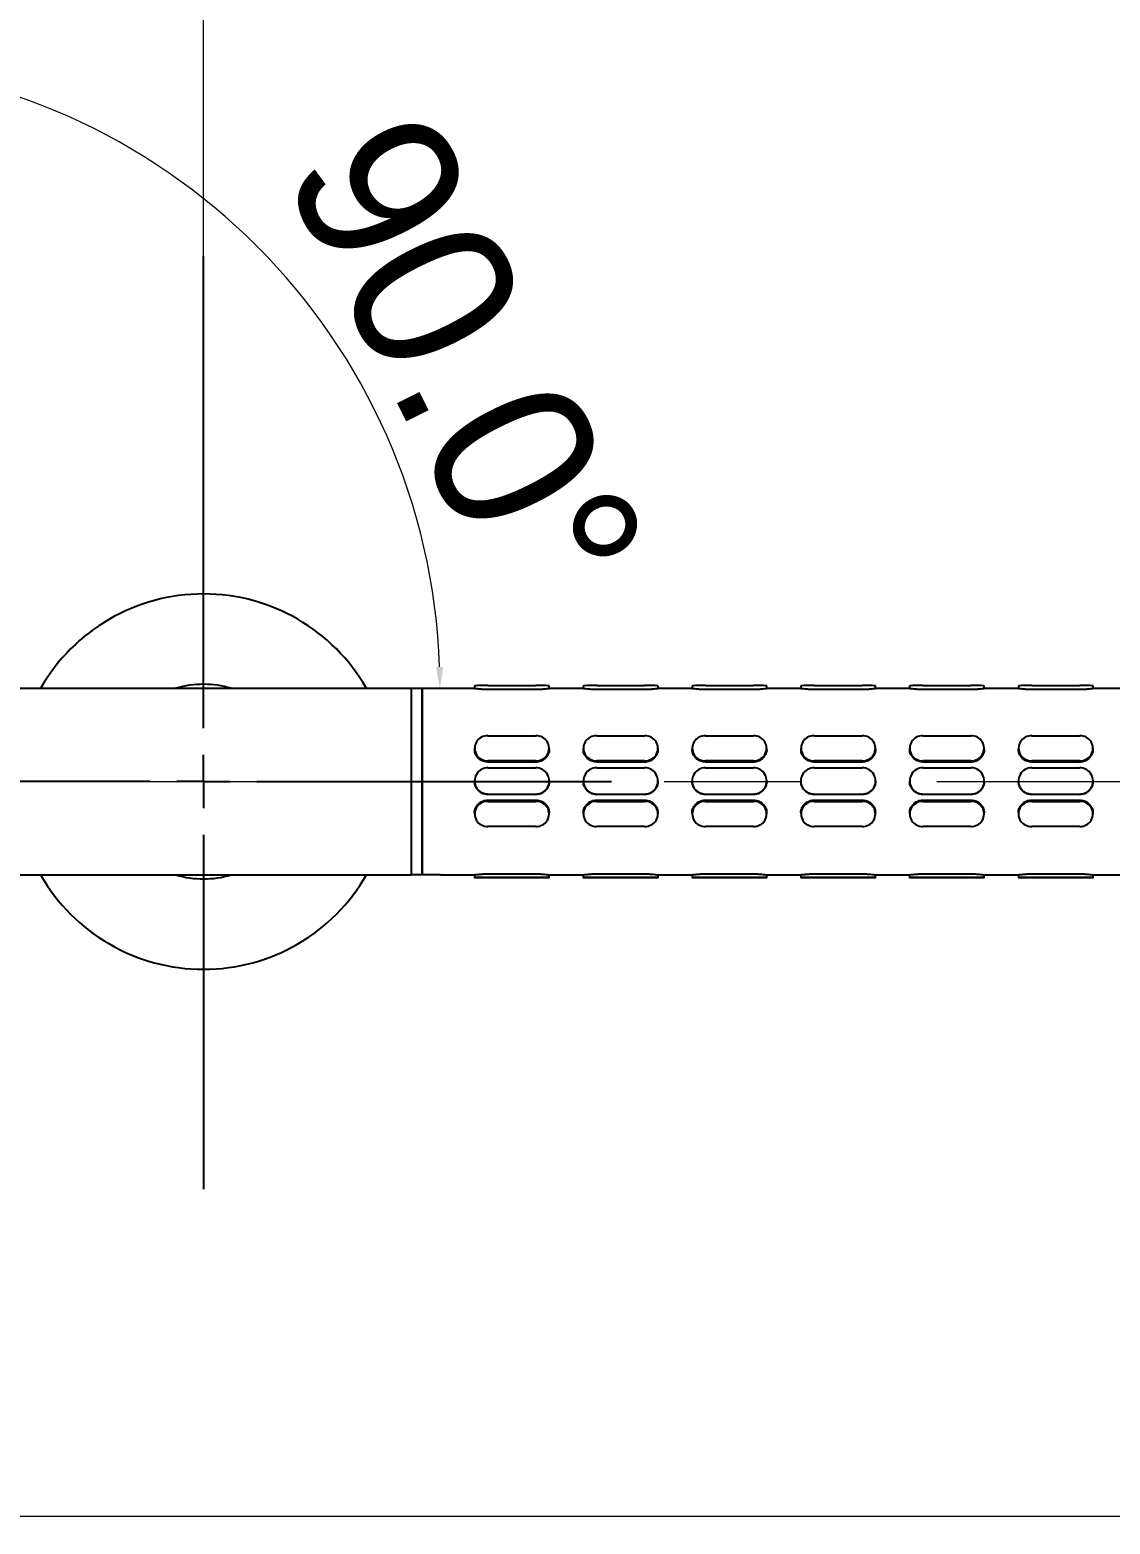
# Model space of a CAD drawing. Extents: x 0 to 3611, y 0 to 2646.
# Drawn here: x 396.4 to 597.8, y 898.7 to 1177.3 of the extents above; entities that cross this region are included whole.
import ezdxf

# ---------------------------------------------------------------- set-up
doc = ezdxf.new("R2010")
doc.units = 0
doc.header["$LTSCALE"] = 10
doc.header["$MEASUREMENT"] = 0
doc.header["$PDMODE"] = 3
doc.header["$PDSIZE"] = -10
doc.linetypes.add('CENTERX2', pattern=[20.32, 12.7, -2.54, 2.54, -2.54])
doc.layers.get('0').update_dxf_attribs({"linetype": 'CONTINUOUS'})
doc.layers.get('DEFPOINTS').update_dxf_attribs({"linetype": 'CONTINUOUS'})
doc.layers.add('10', color=7, linetype='CONTINUOUS')
doc.layers.add('中心线层', color=1, linetype='CENTERX2', lineweight=25)
doc.styles.add('Daelim Dimension', font='')
doc.styles.get('Daelim Dimension').set_extended_font_data('나눔고딕')
doc.dimstyles.new('DEFAULT', dxfattribs={"dimscale": 2, "dimtxt": 2, "dimasz": 2, "dimexe": 0, "dimexo": 2, "dimgap": 1, "dimtad": 1, "dimdec": 0, "dimzin": 9, "dimdsep": 46, "dimtxsty": 'Daelim Dimension', "dimcen": 0.5, "dimclrd": 5, "dimclre": 5, "dimclrt": 256, "dimadec": 1, "dimazin": 0, "dimtfac": 1, "dimtdec": 0, "dimtix": 1, "dimtmove": 0, "dimatfit": 3, "dimfxl": 1, "dimtolj": 1, "dimtzin": 1, "dimlwd": 9, "dimlwe": 9, "dimarcsym": 0})

# ---------------------------------------------------------------- blocks, each defined once
blk = doc.blocks.new('SW_CENTERMARKSYMBOL_0')
at = {"layer": '中心线层', "color": 0}
for p, q in [((0, 1.25), (0, 9.5625)), ((0, 0), (0, 0.625)), ((-1.25, 0), (-9.5625, 0)), ((0, 0), (-0.625, 0)), ((0, 0), (0, -0.625)), ((0, 0), (0.625, 0)), ((1.25, 0), (9.5625, 0)), ((0, -1.25), (0, -9.5625))]:
    blk.add_line(p, q, dxfattribs=at)
blk = doc.blocks.new('*D6')
at = {"color": 5, "lineweight": 9, "transparency": 16777216}
for p, q in [((428.79, 1059.25), (428.79, 1196.62)), ((432.79, 1196.62), (1034.79, 1196.62)), ((1038.79, 1058.5), (1038.79, 1196.62))]:
    blk.add_line(p, q, dxfattribs=at)
at = {"color": 5, "transparency": 16777216}
for points in [[(432.79, 1197.28), (432.79, 1195.95), (428.79, 1196.62)], [(1034.79, 1197.28), (1034.79, 1195.95), (1038.79, 1196.62)]]:
    blk.add_solid(points, dxfattribs=at)
at = {"layer": 'DEFPOINTS', "color": 0, "transparency": 16777216}
for p in [(1038.79, 1196.62), (428.79, 1055.25), (1038.79, 1054.5)]:
    blk.add_point(p, dxfattribs=at)
at = {"color": 7, "transparency": 16777216, "insert": (733.79, 1214.95), "char_height": 30, "attachment_point": 5, "style": 'Daelim Dimension'}
blk.add_mtext('\\A1;610', dxfattribs=at)
blk = doc.blocks.new('*D2')
at = {"color": 5, "lineweight": 9, "transparency": 16777216}
for p, q in [((338.79, 1056.59), (338.79, 900.12)), ((1038.79, 1033.02), (1038.79, 900.12)), ((342.79, 900.12), (1034.79, 900.12))]:
    blk.add_line(p, q, dxfattribs=at)
at = {"color": 5, "transparency": 16777216}
for points in [[(342.79, 900.79), (342.79, 899.45), (338.79, 900.12)], [(1034.79, 900.79), (1034.79, 899.45), (1038.79, 900.12)]]:
    blk.add_solid(points, dxfattribs=at)
at = {"layer": 'DEFPOINTS', "color": 0, "transparency": 16777216}
for p in [(338.79, 1060.59), (1038.79, 1037.02), (1038.79, 900.12)]:
    blk.add_point(p, dxfattribs=at)
at = {"color": 7, "transparency": 16777216, "insert": (688.79, 918.34), "char_height": 30, "attachment_point": 5, "style": 'Daelim Dimension'}
blk.add_mtext('\\A1;700', dxfattribs=at)
blk = doc.blocks.new('*D9')
at = {"color": 5, "lineweight": 9, "transparency": 16777216}
for p, q in [((356.19, 1143.95), (356.19, 1171.18)), ((398.44, 1054.5), (472.86, 1054.5))]:
    blk.add_line(p, q, dxfattribs=at)
blk.add_arc((356.19, 1054.5), 116.67, 1.9644, 88.0356, dxfattribs=at)
at = {"color": 5, "transparency": 16777216}
for points in [[(360.17, 1170.44), (360.2, 1171.77), (356.19, 1171.18)], [(473.46, 1058.51), (472.12, 1058.49), (472.86, 1054.5)]]:
    blk.add_solid(points, dxfattribs=at)
at = {"layer": 'DEFPOINTS', "color": 0, "transparency": 16777216}
for p in [(414.52, 1155.54), (356.19, 1139.95), (356.19, 1133.53), (363.64, 1054.5), (394.44, 1054.5)]:
    blk.add_point(p, dxfattribs=at)
at = {"color": 7, "transparency": 16777216, "insert": (477.53, 1115.42), "char_height": 30, "attachment_point": 5, "rotation": 296.6569, "style": 'Daelim Dimension'}
blk.add_mtext('\\A1;90.0°', dxfattribs=at)

msp = doc.modelspace()

# ---------------------------------------------------------------- linework, layer by layer
for p, q in [((428.79, 1113.13), (428.79, 1135.11)), ((472.91, 1054.5), (467.54, 1054.5)), ((472.93, 1019.72), (467.54, 1019.72))]:
    msp.add_line(p, q)
at = {"color": 7, "linetype": 'Continuous', "lineweight": 25}
for p, q in [((428.79, 1054.5), (390.03, 1054.5)), ((467.54, 1054.5), (428.79, 1054.5)), ((459.06, 1054.5), (452.64, 1054.5)), ((467.54, 1019.72), (467.54, 1054.5)), ((469.53, 1054.5), (469.53, 1019.72)), ((469.53, 1019.72), (469.53, 1054.5)), ((479.34, 1054.5), (472.91, 1054.5)), ((479.31, 1055), (479.31, 1054.5)), ((481.8, 1055.01), (490.74, 1055.01)), ((481.8, 1054.34), (490.74, 1054.34)), ((499.61, 1054.5), (493.19, 1054.5)), ((493.22, 1054.5), (493.22, 1055)), ((499.58, 1055), (499.58, 1054.5)), ((502.07, 1055.01), (511.01, 1055.01)), ((502.07, 1054.34), (511.01, 1054.34)), ((519.88, 1054.5), (513.46, 1054.5)), ((513.5, 1054.5), (513.5, 1055)), ((519.86, 1055), (519.86, 1054.5)), ((522.34, 1055.01), (531.28, 1055.01)), ((522.34, 1054.34), (531.28, 1054.34)), ((540.15, 1054.5), (533.73, 1054.5)), ((533.77, 1054.5), (533.77, 1055)), ((540.13, 1055), (540.13, 1054.5)), ((542.61, 1055.01), (551.56, 1055.01)), ((542.61, 1054.34), (551.56, 1054.34)), ((560.43, 1054.5), (554, 1054.5)), ((554.04, 1054.5), (554.04, 1055)), ((560.4, 1055), (560.4, 1054.5)), ((562.89, 1055.01), (571.83, 1055.01)), ((562.89, 1054.34), (571.83, 1054.34)), ((580.7, 1054.5), (574.28, 1054.5)), ((574.31, 1054.5), (574.31, 1055)), ((580.67, 1055), (580.67, 1054.5)), ((583.16, 1055.01), (592.1, 1055.01)), ((583.16, 1054.34), (592.1, 1054.34)), ((600.97, 1054.5), (594.55, 1054.5)), ((594.59, 1054.5), (594.59, 1055)), ((481.8, 1045.66), (490.74, 1045.66)), ((502.07, 1045.66), (511.01, 1045.66)), ((522.34, 1045.66), (531.28, 1045.66)), ((542.61, 1045.66), (551.56, 1045.66)), ((562.89, 1045.66), (571.83, 1045.66)), ((583.16, 1045.66), (592.1, 1045.66)), ((479.31, 1043.33), (479.31, 1043.15)), ((493.22, 1043.15), (493.22, 1043.33)), ((499.58, 1043.33), (499.58, 1043.15)), ((513.5, 1043.15), (513.5, 1043.33)), ((519.86, 1043.33), (519.86, 1043.15)), ((533.77, 1043.15), (533.77, 1043.33)), ((540.13, 1043.33), (540.13, 1043.15)), ((554.04, 1043.15), (554.04, 1043.33)), ((560.4, 1043.33), (560.4, 1043.15)), ((574.31, 1043.15), (574.31, 1043.33)), ((580.67, 1043.33), (580.67, 1043.15)), ((594.59, 1043.15), (594.59, 1043.33)), ((490.74, 1041), (481.8, 1041)), ((490.74, 1040.76), (481.8, 1040.76)), ((481.8, 1039.7), (490.74, 1039.7)), ((511.01, 1041), (502.07, 1041)), ((511.01, 1040.76), (502.07, 1040.76)), ((502.07, 1039.7), (511.01, 1039.7)), ((531.28, 1041), (522.34, 1041)), ((531.28, 1040.76), (522.34, 1040.76)), ((522.34, 1039.7), (531.28, 1039.7)), ((551.56, 1041), (542.61, 1041)), ((551.56, 1040.76), (542.61, 1040.76)), ((542.61, 1039.7), (551.56, 1039.7)), ((571.83, 1041), (562.89, 1041)), ((571.83, 1040.76), (562.89, 1040.76)), ((562.89, 1039.7), (571.83, 1039.7)), ((592.1, 1041), (583.16, 1041)), ((592.1, 1040.76), (583.16, 1040.76)), ((583.16, 1039.7), (592.1, 1039.7)), ((479.31, 1037.21), (479.31, 1037.21)), ((493.22, 1037.21), (493.22, 1037.21)), ((499.58, 1037.21), (499.58, 1037.21)), ((513.5, 1037.21), (513.5, 1037.21)), ((519.86, 1037.21), (519.86, 1037.21)), ((533.77, 1037.21), (533.77, 1037.21)), ((540.13, 1037.21), (540.13, 1037.21)), ((554.04, 1037.21), (554.04, 1037.21)), ((560.4, 1037.21), (560.4, 1037.21)), ((574.31, 1037.21), (574.31, 1037.21)), ((580.67, 1037.21), (580.67, 1037.21)), ((594.59, 1037.21), (594.59, 1037.21)), ((490.74, 1034.73), (481.8, 1034.73)), ((490.74, 1034.73), (481.8, 1034.73)), ((511.01, 1034.73), (502.07, 1034.73)), ((511.01, 1034.73), (502.07, 1034.73)), ((531.28, 1034.73), (522.34, 1034.73)), ((531.28, 1034.73), (522.34, 1034.73)), ((551.56, 1034.73), (542.61, 1034.73)), ((551.56, 1034.73), (542.61, 1034.73)), ((571.83, 1034.73), (562.89, 1034.73)), ((571.83, 1034.73), (562.89, 1034.73)), ((592.1, 1034.73), (583.16, 1034.73)), ((592.1, 1034.73), (583.16, 1034.73)), ((479.31, 1031.26), (479.31, 1031.09)), ((481.8, 1033.66), (490.74, 1033.66)), ((481.8, 1033.43), (490.74, 1033.43)), ((493.22, 1031.09), (493.22, 1031.26)), ((499.58, 1031.26), (499.58, 1031.09)), ((502.07, 1033.66), (511.01, 1033.66)), ((502.07, 1033.43), (511.01, 1033.43)), ((513.5, 1031.09), (513.5, 1031.26)), ((519.86, 1031.26), (519.86, 1031.09)), ((522.34, 1033.66), (531.28, 1033.66)), ((522.34, 1033.43), (531.28, 1033.43)), ((533.77, 1031.09), (533.77, 1031.26)), ((540.13, 1031.26), (540.13, 1031.09)), ((542.61, 1033.66), (551.56, 1033.66)), ((542.61, 1033.43), (551.56, 1033.43)), ((554.04, 1031.09), (554.04, 1031.26)), ((560.4, 1031.26), (560.4, 1031.09)), ((562.89, 1033.66), (571.83, 1033.66)), ((562.89, 1033.43), (571.83, 1033.43)), ((574.31, 1031.09), (574.31, 1031.26)), ((580.67, 1031.26), (580.67, 1031.09)), ((583.16, 1033.66), (592.1, 1033.66)), ((583.16, 1033.43), (592.1, 1033.43)), ((594.59, 1031.09), (594.59, 1031.26)), ((490.74, 1028.75), (481.8, 1028.75)), ((511.01, 1028.75), (502.07, 1028.75)), ((531.28, 1028.75), (522.34, 1028.75)), ((551.56, 1028.75), (542.61, 1028.75)), ((571.83, 1028.75), (562.89, 1028.75)), ((592.1, 1028.75), (583.16, 1028.75)), ((481.8, 1019.91), (490.74, 1019.91)), ((502.07, 1019.91), (511.01, 1019.91)), ((522.34, 1019.91), (531.28, 1019.91)), ((542.61, 1019.91), (551.56, 1019.91)), ((562.89, 1019.91), (571.83, 1019.91)), ((583.16, 1019.91), (592.1, 1019.91)), ((390.03, 1019.72), (428.79, 1019.72)), ((428.79, 1019.72), (467.54, 1019.72)), ((452.65, 1019.72), (459.07, 1019.72)), ((472.93, 1019.72), (479.35, 1019.72)), ((479.31, 1019.73), (479.31, 1019.22)), ((481.8, 1019.24), (490.74, 1019.24)), ((490.74, 1019.21), (481.8, 1019.21)), ((493.2, 1019.72), (499.62, 1019.72)), ((493.22, 1019.22), (493.22, 1019.73)), ((499.58, 1019.73), (499.58, 1019.22)), ((502.07, 1019.24), (511.01, 1019.24)), ((511.01, 1019.21), (502.07, 1019.21)), ((513.47, 1019.72), (519.89, 1019.72)), ((513.5, 1019.22), (513.5, 1019.73)), ((519.86, 1019.73), (519.86, 1019.22)), ((522.34, 1019.24), (531.28, 1019.24)), ((531.28, 1019.21), (522.34, 1019.21)), ((533.74, 1019.72), (540.16, 1019.72)), ((533.77, 1019.22), (533.77, 1019.73)), ((540.13, 1019.73), (540.13, 1019.22)), ((542.61, 1019.24), (551.56, 1019.24)), ((551.56, 1019.21), (542.61, 1019.21)), ((554.02, 1019.72), (560.44, 1019.72)), ((554.04, 1019.22), (554.04, 1019.73)), ((560.4, 1019.73), (560.4, 1019.22)), ((562.89, 1019.24), (571.83, 1019.24)), ((571.83, 1019.21), (562.89, 1019.21)), ((574.29, 1019.72), (580.71, 1019.72)), ((574.31, 1019.22), (574.31, 1019.73)), ((580.67, 1019.73), (580.67, 1019.22)), ((583.16, 1019.24), (592.1, 1019.24)), ((592.1, 1019.21), (583.16, 1019.21)), ((594.56, 1019.72), (600.98, 1019.72)), ((594.59, 1019.22), (594.59, 1019.73))]:
    msp.add_line(p, q, dxfattribs=at)
at = {"color": 7, "linetype": 'Continuous', "lineweight": 25, "flags": 128}
for points in [[(481.8, 1019.21), (480.84, 1019.21), (480.04, 1019.21), (479.5, 1019.22), (479.31, 1019.22), (479.5, 1019.23), (480.04, 1019.23), (480.84, 1019.24), (481.8, 1019.24)], [(490.74, 1019.24), (491.69, 1019.24), (492.5, 1019.23), (493.03, 1019.23), (493.22, 1019.22), (493.03, 1019.22), (492.5, 1019.21), (491.69, 1019.21), (490.74, 1019.21)], [(502.07, 1019.21), (501.12, 1019.21), (500.31, 1019.21), (499.77, 1019.22), (499.58, 1019.22), (499.77, 1019.23), (500.31, 1019.23), (501.12, 1019.24), (502.07, 1019.24)], [(511.01, 1019.24), (511.96, 1019.24), (512.77, 1019.23), (513.31, 1019.23), (513.5, 1019.22), (513.31, 1019.22), (512.77, 1019.21), (511.96, 1019.21), (511.01, 1019.21)], [(522.34, 1019.21), (521.39, 1019.21), (520.58, 1019.21), (520.04, 1019.22), (519.86, 1019.22), (520.04, 1019.23), (520.58, 1019.23), (521.39, 1019.24), (522.34, 1019.24)], [(531.28, 1019.24), (532.23, 1019.24), (533.04, 1019.23), (533.58, 1019.23), (533.77, 1019.22), (533.58, 1019.22), (533.04, 1019.21), (532.23, 1019.21), (531.28, 1019.21)], [(542.61, 1019.21), (541.66, 1019.21), (540.86, 1019.21), (540.32, 1019.22), (540.13, 1019.22), (540.32, 1019.23), (540.86, 1019.23), (541.66, 1019.24), (542.61, 1019.24)], [(551.56, 1019.24), (552.51, 1019.24), (553.31, 1019.23), (553.85, 1019.23), (554.04, 1019.22), (553.85, 1019.22), (553.31, 1019.21), (552.51, 1019.21), (551.56, 1019.21)], [(562.89, 1019.21), (561.93, 1019.21), (561.13, 1019.21), (560.59, 1019.22), (560.4, 1019.22), (560.59, 1019.23), (561.13, 1019.23), (561.93, 1019.24), (562.89, 1019.24)], [(571.83, 1019.24), (572.78, 1019.24), (573.59, 1019.23), (574.12, 1019.23), (574.31, 1019.22), (574.12, 1019.22), (573.59, 1019.21), (572.78, 1019.21), (571.83, 1019.21)], [(583.16, 1019.21), (582.21, 1019.21), (581.4, 1019.21), (580.86, 1019.22), (580.67, 1019.22), (580.86, 1019.23), (581.4, 1019.23), (582.21, 1019.24), (583.16, 1019.24)], [(592.1, 1019.24), (593.05, 1019.24), (593.86, 1019.23), (594.4, 1019.23), (594.59, 1019.22), (594.4, 1019.22), (593.86, 1019.21), (593.05, 1019.21), (592.1, 1019.21)]]:
    msp.add_lwpolyline(points, dxfattribs=at)
for start, end in [(29.7933, 150.2067), (209.7933, 330.2067)]:
    msp.add_arc((428.79, 1037.11), 35, start, end)
at = {"color": 7, "linetype": 'Continuous', "lineweight": 25}
for centre, radius, start, end in [((428.79, 1037.11), 18.14, 73.5169, 106.4831), ((481.17, 946.69), 108.32, 89.6715, 90.9856), ((491.36, 946.69), 108.32, 89.0144, 90.3285), ((501.45, 946.69), 108.32, 89.6715, 90.9856), ((511.63, 946.69), 108.32, 89.0144, 90.3285), ((521.72, 946.69), 108.32, 89.6715, 90.9856), ((531.9, 946.69), 108.32, 89.0144, 90.3285), ((541.99, 946.69), 108.32, 89.6715, 90.9856), ((552.18, 946.69), 108.32, 89.0144, 90.3285), ((562.26, 946.69), 108.32, 89.6715, 90.9856), ((572.45, 946.69), 108.32, 89.0144, 90.3285), ((582.54, 946.69), 108.32, 89.6715, 90.9856), ((592.72, 946.69), 108.32, 89.0144, 90.3285), ((481.67, 1043.33), 2.33, 87.0356, 272.9644), ((490.86, 1043.33), 2.33, 267.0355, 92.9645), ((501.95, 1043.33), 2.33, 87.0355, 272.9645), ((511.13, 1043.33), 2.33, 267.0354, 92.9646), ((522.22, 1043.33), 2.33, 87.0355, 272.9645), ((531.4, 1043.33), 2.33, 267.0357, 92.9643), ((542.49, 1043.33), 2.33, 87.0354, 272.9646), ((551.68, 1043.33), 2.33, 267.0354, 92.9646), ((562.76, 1043.33), 2.33, 87.0357, 272.9643), ((571.95, 1043.33), 2.33, 267.0355, 92.9645), ((583.04, 1043.33), 2.33, 87.0355, 272.9645), ((592.22, 1043.33), 2.33, 267.0355, 92.9645), ((481.8, 1037.21), 2.48, 89.9993, 270.0007), ((490.74, 1037.21), 2.48, 269.9992, 90.0008), ((502.07, 1037.21), 2.48, 89.9992, 270.0008), ((511.01, 1037.21), 2.48, 269.9991, 90.0009), ((522.34, 1037.21), 2.48, 89.9992, 270.0008), ((531.28, 1037.21), 2.48, 269.9995, 90.0005), ((542.61, 1037.21), 2.48, 89.9991, 270.0009), ((551.56, 1037.21), 2.48, 269.9991, 90.0009), ((562.89, 1037.21), 2.48, 89.9995, 270.0005), ((571.83, 1037.21), 2.48, 269.9992, 90.0008), ((583.16, 1037.21), 2.48, 89.9992, 270.0008), ((592.1, 1037.21), 2.48, 269.9992, 90.0008), ((481.68, 1031.09), 2.34, 87.2279, 272.7721), ((490.85, 1031.09), 2.34, 267.2278, 92.7722), ((501.95, 1031.09), 2.34, 87.2278, 272.7722), ((511.12, 1031.09), 2.34, 267.2277, 92.7723), ((522.23, 1031.09), 2.34, 87.2278, 272.7722), ((531.4, 1031.09), 2.34, 267.2281, 92.7719), ((542.5, 1031.09), 2.34, 87.2277, 272.7723), ((551.67, 1031.09), 2.34, 267.2277, 92.7723), ((562.77, 1031.09), 2.34, 87.2281, 272.7719), ((571.94, 1031.09), 2.34, 267.2278, 92.7722), ((583.04, 1031.09), 2.34, 87.2278, 272.7722), ((592.21, 1031.09), 2.34, 267.2278, 92.7722), ((428.79, 1037.11), 18.14, 253.5169, 286.4831)]:
    msp.add_arc(centre, radius, start, end, dxfattribs=at)
for points, knots in [([(479.34, 1054.5), (479.33, 1054.5), (479.3, 1054.51), (479.53, 1054.48), (479.99, 1054.42), (480.69, 1054.37), (481.33, 1054.34), (481.7, 1054.34), (481.8, 1054.34)], [0, 0, 0, 0, 0.0464374, 0.26439, 0.483113, 0.7037812, 0.9245739, 1, 1, 1, 1]), ([(490.74, 1054.34), (491.02, 1054.34), (491.57, 1054.35), (492.31, 1054.4), (492.87, 1054.46), (493.18, 1054.5), (493.19, 1054.5), (493.19, 1054.5)], [0, 0, 0, 0, 0.218969, 0.437885, 0.65821, 0.879474, 1, 1, 1, 1]), ([(499.61, 1054.5), (499.6, 1054.5), (499.58, 1054.51), (499.8, 1054.48), (500.27, 1054.42), (500.96, 1054.37), (501.6, 1054.34), (501.97, 1054.34), (502.07, 1054.34)], [0, 0, 0, 0, 0.0464373, 0.2643897, 0.4831135, 0.7037814, 0.924572, 1, 1, 1, 1]), ([(511.01, 1054.34), (511.29, 1054.34), (511.84, 1054.35), (512.59, 1054.4), (513.14, 1054.46), (513.46, 1054.5), (513.46, 1054.5), (513.46, 1054.5)], [0, 0, 0, 0, 0.218971, 0.437886, 0.658209, 0.879474, 1, 1, 1, 1]), ([(519.88, 1054.5), (519.88, 1054.5), (519.85, 1054.51), (520.07, 1054.48), (520.54, 1054.42), (521.23, 1054.37), (521.87, 1054.34), (522.24, 1054.34), (522.34, 1054.34)], [0, 0, 0, 0, 0.046437, 0.264389, 0.483112, 0.703781, 0.924572, 1, 1, 1, 1]), ([(531.28, 1054.34), (531.56, 1054.34), (532.12, 1054.35), (532.86, 1054.4), (533.42, 1054.46), (533.73, 1054.5), (533.73, 1054.5), (533.73, 1054.5)], [0, 0, 0, 0, 0.218968, 0.437885, 0.658208, 0.879474, 1, 1, 1, 1]), ([(540.15, 1054.5), (540.15, 1054.5), (540.12, 1054.51), (540.34, 1054.48), (540.81, 1054.42), (541.5, 1054.37), (542.14, 1054.34), (542.52, 1054.34), (542.61, 1054.34)], [0, 0, 0, 0, 0.046437, 0.26439, 0.483112, 0.703782, 0.924572, 1, 1, 1, 1]), ([(551.56, 1054.34), (551.83, 1054.34), (552.39, 1054.35), (553.13, 1054.4), (553.69, 1054.46), (554, 1054.5), (554, 1054.5), (554, 1054.5)], [0, 0, 0, 0, 0.218971, 0.437885, 0.65821, 0.879474, 1, 1, 1, 1]), ([(560.43, 1054.5), (560.42, 1054.5), (560.39, 1054.51), (560.62, 1054.48), (561.08, 1054.42), (561.78, 1054.37), (562.42, 1054.34), (562.79, 1054.34), (562.89, 1054.34)], [0, 0, 0, 0, 0.0464375, 0.264391, 0.4831141, 0.7037809, 0.9245757, 1, 1, 1, 1]), ([(571.83, 1054.34), (572.11, 1054.34), (572.66, 1054.35), (573.4, 1054.4), (573.96, 1054.46), (574.27, 1054.5), (574.28, 1054.5), (574.28, 1054.5)], [0, 0, 0, 0, 0.218971, 0.437885, 0.65821, 0.879474, 1, 1, 1, 1]), ([(580.7, 1054.5), (580.69, 1054.5), (580.67, 1054.51), (580.89, 1054.48), (581.36, 1054.42), (582.05, 1054.37), (582.69, 1054.34), (583.06, 1054.34), (583.16, 1054.34)], [0, 0, 0, 0, 0.046437, 0.264389, 0.483115, 0.703781, 0.924572, 1, 1, 1, 1]), ([(592.1, 1054.34), (592.38, 1054.34), (592.93, 1054.35), (593.68, 1054.4), (594.23, 1054.46), (594.55, 1054.5), (594.55, 1054.5), (594.55, 1054.5)], [0, 0, 0, 0, 0.218971, 0.437885, 0.65821, 0.879474, 1, 1, 1, 1]), ([(481.8, 1040.76), (481.52, 1040.79), (480.96, 1040.84), (480.22, 1041.26), (479.66, 1041.87), (479.34, 1042.54), (479.34, 1042.98), (479.34, 1043.15)], [0, 0, 0, 0, 0.213248, 0.426444, 0.641012, 0.856495, 1, 1, 1, 1]), ([(493.19, 1043.15), (493.2, 1043.06), (493.24, 1042.72), (493.01, 1042.12), (492.54, 1041.45), (491.85, 1040.97), (491.21, 1040.78), (490.83, 1040.76), (490.74, 1040.76)], [0, 0, 0, 0, 0.070496, 0.28295, 0.496154, 0.711255, 0.926477, 1, 1, 1, 1]), ([(502.07, 1040.76), (501.79, 1040.79), (501.23, 1040.84), (500.49, 1041.26), (499.93, 1041.87), (499.61, 1042.54), (499.61, 1042.98), (499.61, 1043.15)], [0, 0, 0, 0, 0.213248, 0.426444, 0.641012, 0.856495, 1, 1, 1, 1]), ([(513.46, 1043.15), (513.47, 1043.06), (513.51, 1042.72), (513.28, 1042.12), (512.81, 1041.45), (512.12, 1040.97), (511.48, 1040.78), (511.11, 1040.76), (511.01, 1040.76)], [0, 0, 0, 0, 0.070496, 0.282949, 0.496153, 0.711254, 0.926475, 1, 1, 1, 1]), ([(522.34, 1040.76), (522.06, 1040.79), (521.51, 1040.84), (520.76, 1041.26), (520.21, 1041.87), (519.89, 1042.54), (519.89, 1042.98), (519.89, 1043.15)], [0, 0, 0, 0, 0.21325, 0.426444, 0.641012, 0.856495, 1, 1, 1, 1]), ([(533.74, 1043.15), (533.75, 1043.06), (533.78, 1042.72), (533.56, 1042.12), (533.09, 1041.45), (532.39, 1040.97), (531.75, 1040.78), (531.38, 1040.76), (531.28, 1040.76)], [0, 0, 0, 0, 0.070496, 0.282951, 0.496155, 0.711255, 0.926479, 1, 1, 1, 1]), ([(542.61, 1040.76), (542.33, 1040.79), (541.78, 1040.84), (541.04, 1041.26), (540.48, 1041.87), (540.16, 1042.54), (540.16, 1042.98), (540.16, 1043.15)], [0, 0, 0, 0, 0.21325, 0.426444, 0.641012, 0.856495, 1, 1, 1, 1]), ([(554.01, 1043.15), (554.02, 1043.06), (554.05, 1042.72), (553.83, 1042.12), (553.36, 1041.45), (552.67, 1040.97), (552.03, 1040.78), (551.65, 1040.76), (551.56, 1040.76)], [0, 0, 0, 0, 0.070496, 0.28295, 0.496154, 0.711252, 0.926475, 1, 1, 1, 1]), ([(562.89, 1040.76), (562.61, 1040.79), (562.05, 1040.84), (561.31, 1041.26), (560.75, 1041.87), (560.43, 1042.54), (560.43, 1042.98), (560.43, 1043.15)], [0, 0, 0, 0, 0.213246, 0.426444, 0.64101, 0.856495, 1, 1, 1, 1]), ([(574.28, 1043.15), (574.29, 1043.06), (574.33, 1042.72), (574.1, 1042.12), (573.63, 1041.45), (572.94, 1040.97), (572.3, 1040.78), (571.92, 1040.76), (571.83, 1040.76)], [0, 0, 0, 0, 0.070496, 0.282949, 0.496153, 0.711255, 0.926475, 1, 1, 1, 1]), ([(583.16, 1040.76), (582.88, 1040.79), (582.32, 1040.84), (581.58, 1041.26), (581.02, 1041.87), (580.7, 1042.54), (580.7, 1042.98), (580.7, 1043.15)], [0, 0, 0, 0, 0.213246, 0.426444, 0.641012, 0.856495, 1, 1, 1, 1]), ([(594.55, 1043.15), (594.56, 1043.06), (594.6, 1042.72), (594.37, 1042.12), (593.9, 1041.45), (593.21, 1040.97), (592.57, 1040.78), (592.2, 1040.76), (592.1, 1040.76)], [0, 0, 0, 0, 0.070496, 0.282949, 0.496153, 0.711255, 0.926475, 1, 1, 1, 1]), ([(481.8, 1034.73), (481.52, 1034.75), (480.96, 1034.81), (480.22, 1035.23), (479.66, 1035.86), (479.34, 1036.56), (479.34, 1037.03), (479.34, 1037.21)], [0, 0, 0, 0, 0.213248, 0.426444, 0.641012, 0.856495, 1, 1, 1, 1]), ([(493.19, 1037.21), (493.2, 1037.12), (493.24, 1036.75), (493.01, 1036.12), (492.54, 1035.43), (491.85, 1034.94), (491.21, 1034.74), (490.83, 1034.73), (490.74, 1034.73)], [0, 0, 0, 0, 0.070497, 0.28295, 0.496154, 0.711255, 0.926477, 1, 1, 1, 1]), ([(502.07, 1034.73), (501.79, 1034.75), (501.23, 1034.81), (500.49, 1035.23), (499.93, 1035.86), (499.61, 1036.56), (499.61, 1037.03), (499.61, 1037.21)], [0, 0, 0, 0, 0.213248, 0.426444, 0.641012, 0.856495, 1, 1, 1, 1]), ([(513.46, 1037.21), (513.47, 1037.12), (513.51, 1036.75), (513.28, 1036.12), (512.81, 1035.43), (512.12, 1034.94), (511.48, 1034.74), (511.11, 1034.73), (511.01, 1034.73)], [0, 0, 0, 0, 0.070497, 0.28295, 0.496153, 0.711253, 0.926475, 1, 1, 1, 1]), ([(522.34, 1034.73), (522.06, 1034.75), (521.51, 1034.81), (520.76, 1035.23), (520.21, 1035.86), (519.89, 1036.56), (519.89, 1037.03), (519.89, 1037.21)], [0, 0, 0, 0, 0.21325, 0.426444, 0.641012, 0.856495, 1, 1, 1, 1]), ([(533.74, 1037.21), (533.75, 1037.12), (533.78, 1036.75), (533.56, 1036.12), (533.09, 1035.43), (532.39, 1034.94), (531.75, 1034.74), (531.38, 1034.73), (531.28, 1034.73)], [0, 0, 0, 0, 0.070497, 0.282951, 0.496155, 0.711255, 0.926479, 1, 1, 1, 1]), ([(542.61, 1034.73), (542.33, 1034.75), (541.78, 1034.81), (541.04, 1035.23), (540.48, 1035.86), (540.16, 1036.56), (540.16, 1037.03), (540.16, 1037.21)], [0, 0, 0, 0, 0.21325, 0.426444, 0.641012, 0.856495, 1, 1, 1, 1]), ([(554.01, 1037.21), (554.02, 1037.12), (554.05, 1036.75), (553.83, 1036.12), (553.36, 1035.43), (552.67, 1034.94), (552.03, 1034.74), (551.65, 1034.73), (551.56, 1034.73)], [0, 0, 0, 0, 0.070497, 0.28295, 0.496154, 0.711252, 0.926475, 1, 1, 1, 1]), ([(562.89, 1034.73), (562.61, 1034.75), (562.05, 1034.81), (561.31, 1035.23), (560.75, 1035.86), (560.43, 1036.56), (560.43, 1037.03), (560.43, 1037.21)], [0, 0, 0, 0, 0.213246, 0.426444, 0.64101, 0.856495, 1, 1, 1, 1]), ([(574.28, 1037.21), (574.29, 1037.12), (574.33, 1036.75), (574.1, 1036.12), (573.63, 1035.43), (572.94, 1034.94), (572.3, 1034.74), (571.92, 1034.73), (571.83, 1034.73)], [0, 0, 0, 0, 0.070497, 0.282949, 0.496153, 0.711255, 0.926475, 1, 1, 1, 1]), ([(583.16, 1034.73), (582.88, 1034.75), (582.32, 1034.81), (581.58, 1035.23), (581.02, 1035.86), (580.7, 1036.56), (580.7, 1037.03), (580.7, 1037.21)], [0, 0, 0, 0, 0.213246, 0.426443, 0.641012, 0.856495, 1, 1, 1, 1]), ([(594.55, 1037.21), (594.56, 1037.12), (594.6, 1036.75), (594.37, 1036.12), (593.9, 1035.43), (593.21, 1034.94), (592.57, 1034.74), (592.2, 1034.73), (592.1, 1034.73)], [0, 0, 0, 0, 0.070497, 0.282949, 0.496153, 0.711255, 0.926475, 1, 1, 1, 1]), ([(479.34, 1031.26), (479.33, 1031.35), (479.3, 1031.69), (479.52, 1032.29), (479.99, 1032.96), (480.69, 1033.45), (481.33, 1033.64), (481.7, 1033.65), (481.8, 1033.66)], [0, 0, 0, 0, 0.070496, 0.28295, 0.496155, 0.711255, 0.926477, 1, 1, 1, 1]), ([(490.74, 1033.66), (491.02, 1033.63), (491.57, 1033.58), (492.31, 1033.16), (492.87, 1032.55), (493.19, 1031.88), (493.19, 1031.43), (493.19, 1031.26)], [0, 0, 0, 0, 0.213248, 0.426444, 0.641012, 0.856494, 1, 1, 1, 1]), ([(499.61, 1031.26), (499.61, 1031.35), (499.57, 1031.69), (499.8, 1032.29), (500.27, 1032.96), (500.96, 1033.45), (501.6, 1033.64), (501.97, 1033.65), (502.07, 1033.66)], [0, 0, 0, 0, 0.070496, 0.282949, 0.496155, 0.711255, 0.926475, 1, 1, 1, 1]), ([(511.01, 1033.66), (511.29, 1033.63), (511.84, 1033.58), (512.59, 1033.16), (513.14, 1032.55), (513.46, 1031.88), (513.46, 1031.43), (513.46, 1031.26)], [0, 0, 0, 0, 0.2132495, 0.4264449, 0.6410118, 0.8564944, 1, 1, 1, 1]), ([(519.89, 1031.26), (519.88, 1031.35), (519.84, 1031.69), (520.07, 1032.29), (520.54, 1032.96), (521.23, 1033.45), (521.87, 1033.64), (522.24, 1033.65), (522.34, 1033.66)], [0, 0, 0, 0, 0.070496, 0.282949, 0.496153, 0.711255, 0.926475, 1, 1, 1, 1]), ([(531.28, 1033.66), (531.56, 1033.63), (532.12, 1033.58), (532.86, 1033.16), (533.42, 1032.55), (533.74, 1031.88), (533.74, 1031.43), (533.74, 1031.26)], [0, 0, 0, 0, 0.213246, 0.426444, 0.64101, 0.856494, 1, 1, 1, 1]), ([(540.16, 1031.26), (540.15, 1031.35), (540.12, 1031.69), (540.34, 1032.29), (540.81, 1032.96), (541.5, 1033.45), (542.14, 1033.64), (542.52, 1033.65), (542.61, 1033.66)], [0, 0, 0, 0, 0.070496, 0.28295, 0.496154, 0.711256, 0.926475, 1, 1, 1, 1]), ([(551.56, 1033.66), (551.83, 1033.63), (552.39, 1033.58), (553.13, 1033.16), (553.69, 1032.55), (554.01, 1031.88), (554.01, 1031.43), (554.01, 1031.26)], [0, 0, 0, 0, 0.21325, 0.426444, 0.641012, 0.856494, 1, 1, 1, 1]), ([(560.43, 1031.26), (560.42, 1031.35), (560.39, 1031.69), (560.61, 1032.29), (561.08, 1032.96), (561.78, 1033.45), (562.42, 1033.64), (562.79, 1033.65), (562.89, 1033.66)], [0, 0, 0, 0, 0.070496, 0.28295, 0.496156, 0.711255, 0.926479, 1, 1, 1, 1]), ([(571.83, 1033.66), (572.11, 1033.63), (572.66, 1033.58), (573.4, 1033.16), (573.96, 1032.55), (574.28, 1031.88), (574.28, 1031.43), (574.28, 1031.26)], [0, 0, 0, 0, 0.21325, 0.426444, 0.641012, 0.856494, 1, 1, 1, 1]), ([(580.7, 1031.26), (580.7, 1031.35), (580.66, 1031.69), (580.89, 1032.29), (581.36, 1032.96), (582.05, 1033.45), (582.69, 1033.64), (583.06, 1033.65), (583.16, 1033.66)], [0, 0, 0, 0, 0.070496, 0.282949, 0.496156, 0.711255, 0.926475, 1, 1, 1, 1]), ([(592.1, 1033.66), (592.38, 1033.63), (592.93, 1033.58), (593.68, 1033.16), (594.23, 1032.55), (594.55, 1031.88), (594.55, 1031.43), (594.55, 1031.26)], [0, 0, 0, 0, 0.21325, 0.426444, 0.641012, 0.856494, 1, 1, 1, 1]), ([(479.35, 1019.73), (479.33, 1019.72), (479.29, 1019.72), (479.52, 1019.76), (479.99, 1019.82), (480.69, 1019.88), (481.33, 1019.91), (481.7, 1019.91), (481.8, 1019.91)], [0, 0, 0, 0, 0.094164, 0.301208, 0.508983, 0.718607, 0.928349, 1, 1, 1, 1]), ([(490.74, 1019.91), (491.02, 1019.91), (491.57, 1019.9), (492.31, 1019.84), (492.87, 1019.78), (493.2, 1019.73), (493.2, 1019.73), (493.2, 1019.72)], [0, 0, 0, 0, 0.208, 0.415949, 0.625236, 0.835416, 1, 1, 1, 1]), ([(499.62, 1019.73), (499.61, 1019.72), (499.57, 1019.72), (499.79, 1019.76), (500.27, 1019.82), (500.96, 1019.88), (501.6, 1019.91), (501.97, 1019.91), (502.07, 1019.91)], [0, 0, 0, 0, 0.094163, 0.301207, 0.508984, 0.718607, 0.928347, 1, 1, 1, 1]), ([(511.01, 1019.91), (511.29, 1019.91), (511.84, 1019.9), (512.59, 1019.84), (513.15, 1019.78), (513.47, 1019.73), (513.47, 1019.73), (513.47, 1019.72)], [0, 0, 0, 0, 0.208001, 0.41595, 0.625236, 0.835417, 1, 1, 1, 1]), ([(519.89, 1019.73), (519.88, 1019.72), (519.84, 1019.72), (520.07, 1019.76), (520.54, 1019.82), (521.23, 1019.88), (521.87, 1019.91), (522.24, 1019.91), (522.34, 1019.91)], [0, 0, 0, 0, 0.094163, 0.301207, 0.508982, 0.718607, 0.928347, 1, 1, 1, 1]), ([(531.28, 1019.91), (531.56, 1019.91), (532.12, 1019.9), (532.86, 1019.84), (533.42, 1019.78), (533.75, 1019.73), (533.74, 1019.73), (533.74, 1019.72)], [0, 0, 0, 0, 0.207998, 0.415949, 0.625235, 0.835416, 1, 1, 1, 1]), ([(540.16, 1019.73), (540.15, 1019.72), (540.11, 1019.72), (540.34, 1019.76), (540.81, 1019.82), (541.5, 1019.88), (542.14, 1019.91), (542.52, 1019.91), (542.61, 1019.91)], [0, 0, 0, 0, 0.094163, 0.301208, 0.508983, 0.718608, 0.928347, 1, 1, 1, 1]), ([(551.56, 1019.91), (551.83, 1019.91), (552.39, 1019.9), (553.13, 1019.84), (553.69, 1019.78), (554.02, 1019.73), (554.02, 1019.73), (554.02, 1019.72)], [0, 0, 0, 0, 0.208002, 0.415949, 0.625236, 0.835416, 1, 1, 1, 1]), ([(560.44, 1019.73), (560.42, 1019.72), (560.38, 1019.72), (560.61, 1019.76), (561.08, 1019.82), (561.78, 1019.88), (562.42, 1019.91), (562.79, 1019.91), (562.89, 1019.91)], [0, 0, 0, 0, 0.094164, 0.301208, 0.508984, 0.718607, 0.928351, 1, 1, 1, 1]), ([(571.83, 1019.91), (572.11, 1019.91), (572.66, 1019.9), (573.4, 1019.84), (573.96, 1019.78), (574.29, 1019.73), (574.29, 1019.73), (574.29, 1019.72)], [0, 0, 0, 0, 0.208002, 0.415949, 0.625236, 0.835416, 1, 1, 1, 1]), ([(580.71, 1019.73), (580.7, 1019.72), (580.66, 1019.72), (580.88, 1019.76), (581.36, 1019.82), (582.05, 1019.88), (582.69, 1019.91), (583.06, 1019.91), (583.16, 1019.91)], [0, 0, 0, 0, 0.094163, 0.301207, 0.508985, 0.718607, 0.928347, 1, 1, 1, 1]), ([(592.1, 1019.91), (592.38, 1019.91), (592.93, 1019.9), (593.68, 1019.84), (594.24, 1019.78), (594.56, 1019.73), (594.56, 1019.73), (594.56, 1019.72)], [0, 0, 0, 0, 0.208002, 0.415949, 0.625236, 0.835416, 1, 1, 1, 1])]:
    msp.add_open_spline(points, degree=3, knots=knots, dxfattribs=at)
at = {"layer": '10', "color": 1, "linetype": 'CENTERX2', "lineweight": 18}
msp.add_line((362.25, 1037.11), (1061.03, 1037.11), dxfattribs=at)

# ---------------------------------------------------------------- block references
at = {"layer": '10', "color": 1, "xscale": 7.950000762939453, "yscale": 7.949996948242188, "zscale": 7.95}
for p in [(338.79, 1237.11), (428.79, 1037.11)]:
    msp.add_blockref('SW_CENTERMARKSYMBOL_0', p, dxfattribs=at)

# ---------------------------------------------------------------- dimensions: what is measured, and where the dimension line sits
for base, p1, p2, text, picture, middle in [((1038.79, 1196.62), (428.79, 1055.25), (1038.79, 1054.5), '610', '*D6', (733.79, 1214.95)), ((1038.79, 900.12), (338.79, 1060.59), (1038.79, 1037.02), '700', '*D2', (688.79, 918.34))]:
    dim = msp.add_linear_dim(base=base, p1=p1, p2=p2, text=text, dimstyle='DEFAULT', override={"dimtxt": 15, "dimclrd": 5, "dimclre": 5, "dimclrt": 7})
    dim.commit()
    dim.dimension.update_dxf_attribs({"geometry": picture, "text_midpoint": middle})
at = {"color": 5}
dim = msp.add_angular_dim_2l(base=(414.52, 1155.54), line1=((394.44, 1054.5), (363.64, 1054.5)), line2=((356.19, 1133.53), (356.19, 1139.95)), dimstyle='DEFAULT', override={"dimtxt": 15, "dimclrd": 5, "dimclre": 5, "dimclrt": 7}, dxfattribs=at)
dim.commit()
dim.dimension.update_dxf_attribs({"geometry": '*D9', "text_midpoint": (460.46, 1106.85), "dimtype": 130})

doc.saveas('drawing.dxf')
